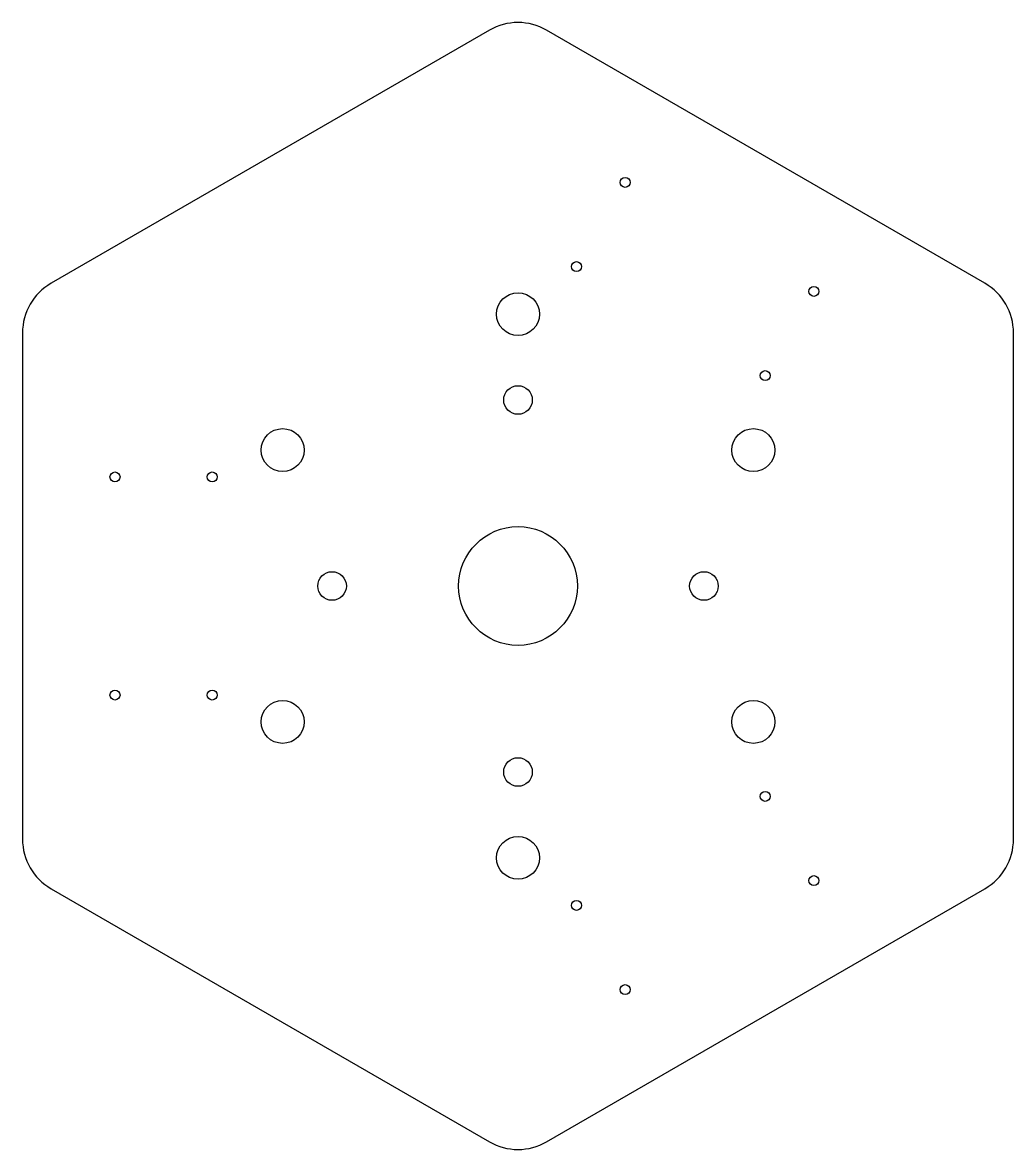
# Model space of a CAD drawing. Extents: x -173 to 173, y -197 to 197.
import ezdxf

# ---------------------------------------------------------------- set-up
doc = ezdxf.new("R2010")
doc.units = 0
doc.layers.add('MODELSKETCH_VISIBLE', color=7, linetype='CONTINUOUS')

msp = doc.modelspace()

# ---------------------------------------------------------------- linework, layer by layer
at = {"layer": 'MODELSKETCH_VISIBLE'}
for p, q in [((-10, 194.23), (-163.21, 105.77)), ((163.21, 105.77), (10, 194.23)), ((-173.21, 88.45), (-173.21, -88.45)), ((173.21, -88.45), (173.21, 88.45)), ((-163.21, -105.77), (-10, -194.23)), ((10, -194.23), (163.21, -105.77))]:
    msp.add_line(p, q, dxfattribs=at)
for centre, radius in [((37.45, 141.06), 1.75), ((20.45, 111.61), 1.75), ((0, 95), 7.5), ((103.44, 102.96), 1.75), ((86.44, 73.51), 1.75), ((0, 65), 5), ((-82.27, 47.5), 7.5), ((82.27, 47.5), 7.5), ((-140.88, 38.1), 1.75), ((-106.88, 38.1), 1.75), ((0, 0), 20.75), ((-65, 0), 5), ((65, 0), 5), ((-140.88, -38.1), 1.75), ((-106.88, -38.1), 1.75), ((-82.27, -47.5), 7.5), ((82.27, -47.5), 7.5), ((0, -65), 5), ((86.44, -73.51), 1.75), ((0, -95), 7.5), ((103.44, -102.96), 1.75), ((20.45, -111.61), 1.75), ((37.45, -141.06), 1.75)]:
    msp.add_circle(centre, radius, dxfattribs=at)
for centre, start, end in [((0, 176.91), 60, 120), ((-153.21, 88.45), 120, 180), ((153.21, 88.45), 0, 60), ((-153.21, -88.45), 180, 240), ((153.21, -88.45), 300, 0), ((0, -176.91), 240, 300)]:
    msp.add_arc(centre, 20, start, end, dxfattribs=at)

doc.saveas('drawing.dxf')
